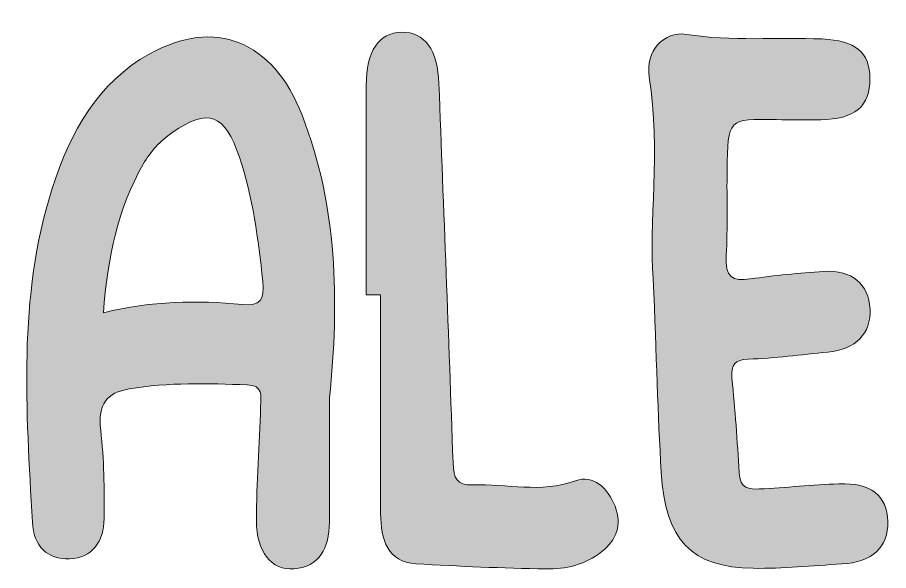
# Model space of a CAD drawing. Extents: x 556 to 1444, y -1436 to -564.
# Drawn here: x 1240.8 to 1444.1, y -1136.6 to -1007.6 of the extents above; entities that cross this region are included whole.
import ezdxf

# ---------------------------------------------------------------- set-up
doc = ezdxf.new("R2010")
doc.units = 0
doc.header["$MEASUREMENT"] = 0
doc.layers.add('katman 1', color=7, linetype='Continuous')

# ---------------------------------------------------------------- blocks, each defined once
blk = doc.blocks.new('block 3')
at = {"layer": 'katman 1', "true_color": 0x010101}
h = blk.add_hatch(color=18, dxfattribs=at)
h.dxf.hatch_style = 2
edge = h.paths.add_edge_path()
edge.add_spline(control_points=[(1307.21, -1030.38), (1300.38, -1012.96), (1286.87, -1007.58), (1271.54, -1016.14), (1259.71, -1022.75), (1253.16, -1034.14), (1248.9, -1047.5), (1240.78, -1072.95), (1242.88, -1099.17), (1244.26, -1125.31), (1244.55, -1130.97), (1247.76, -1134.12), (1252.96, -1133.91), (1258.26, -1133.69), (1260.92, -1129.96), (1261, -1124.47), (1261.1, -1117.62), (1261, -1110.7), (1260.21, -1103.91), (1259.48, -1097.72), (1261.65, -1095.17), (1266.86, -1094.26), (1276.02, -1092.66), (1285.21, -1093.03), (1294.42, -1093.3), (1298.15, -1093.42), (1297.65, -1095.82), (1297.54, -1098.38), (1297.18, -1107.27), (1296.6, -1116.16), (1296.56, -1125.05), (1296.53, -1132.22), (1300.09, -1136.64), (1305.27, -1136.25), (1311.22, -1135.79), (1313.55, -1131.4), (1313.6, -1125.31), (1313.68, -1115.65), (1313.63, -1106.01), (1313.63, -1096.34), (1315.9, -1073.84), (1315.48, -1051.52), (1307.21, -1030.38)], knot_values=[0, 0, 0, 0, 1, 1, 1, 2, 2, 2, 3, 3, 3, 4, 4, 4, 5, 5, 5, 6, 6, 6, 7, 7, 7, 8, 8, 8, 9, 9, 9, 10, 10, 10, 11, 11, 11, 12, 12, 12, 13, 13, 13, 14, 14, 14, 14], degree=3, periodic=1)
edge = h.paths.add_edge_path()
edge.add_spline(control_points=[(1293.3, -1074.54), (1282.74, -1073.58), (1272.19, -1073.66), (1260.86, -1076.5), (1261.8, -1063.57), (1264.22, -1052.13), (1270.13, -1041.84), (1271.86, -1038.83), (1274.14, -1036.34), (1276.93, -1034.43), (1285.32, -1028.69), (1289.13, -1029.99), (1292.6, -1040.18), (1295.77, -1049.5), (1296.96, -1059.32), (1298.04, -1069.15), (1298.52, -1073.61), (1297.42, -1074.93), (1293.3, -1074.54)], knot_values=[0, 0, 0, 0, 1, 1, 1, 2, 2, 2, 3, 3, 3, 4, 4, 4, 5, 5, 5, 6, 6, 6, 6], degree=3, periodic=1)
at = {"layer": 'katman 1', "true_color": 0x020202}
h = blk.add_hatch(color=18, dxfattribs=at)
h.dxf.hatch_style = 2
edge = h.paths.add_edge_path()
edge.add_spline(control_points=[(1322.19, -1072.27), (1322.19, -1056.01), (1322.16, -1039.75), (1322.2, -1023.5), (1322.23, -1015.35), (1325.07, -1011.16), (1330.45, -1011.05), (1335.86, -1010.95), (1338.86, -1015.18), (1339.15, -1023.02), (1340.24, -1052.48), (1341.46, -1081.94), (1342.44, -1111.4), (1342.56, -1115.18), (1343.26, -1116.78), (1347.03, -1116.65), (1355, -1116.36), (1362.95, -1118.65), (1370.99, -1115.71), (1375.19, -1114.18), (1378.5, -1117.24), (1380.25, -1121.63), (1382.04, -1126.06), (1380.48, -1129.58), (1377.16, -1132.22), (1373.28, -1135.33), (1368.7, -1136.34), (1364.1, -1136.26), (1353.99, -1136.08), (1343.86, -1135.68), (1333.77, -1135.05), (1327.22, -1134.66), (1325.57, -1129.47), (1325.55, -1123.33), (1325.5, -1106.31), (1325.54, -1089.3), (1325.54, -1072.28), (1324.4, -1072.27), (1323.3, -1072.27), (1322.19, -1072.27)], knot_values=[0, 0, 0, 0, 1, 1, 1, 2, 2, 2, 3, 3, 3, 4, 4, 4, 5, 5, 5, 6, 6, 6, 7, 7, 7, 8, 8, 8, 9, 9, 9, 10, 10, 10, 11, 11, 11, 12, 12, 12, 13, 13, 13, 13], degree=3, periodic=1)
at = {"layer": 'katman 1', "true_color": 0x010101}
h = blk.add_hatch(color=18, dxfattribs=at)
h.dxf.hatch_style = 2
edge = h.paths.add_edge_path()
edge.add_spline(control_points=[(1389.18, -1068.6), (1388, -1056.04), (1390.97, -1038.72), (1388.25, -1021.49), (1387.29, -1015.42), (1391.64, -1010.66), (1396.93, -1011.53), (1407.49, -1013.25), (1418.07, -1012.14), (1428.62, -1012.61), (1436.35, -1012.95), (1439.66, -1015.68), (1439.73, -1021.86), (1439.78, -1028.31), (1436.2, -1031.34), (1428.26, -1031.46), (1424.8, -1031.51), (1421.36, -1031.48), (1417.9, -1031.42), (1406.6, -1031.22), (1406.58, -1031.2), (1406.4, -1043.33), (1406.3, -1049.95), (1406.58, -1056.56), (1406.19, -1063.15), (1405.9, -1068.18), (1407.68, -1069.24), (1411.79, -1068.61), (1417.49, -1067.76), (1423.23, -1067.24), (1428.97, -1066.85), (1435.5, -1066.43), (1439.48, -1069.8), (1439.76, -1075.63), (1440.03, -1081.35), (1436.4, -1085.05), (1429.88, -1085.67), (1423.7, -1086.27), (1417.52, -1087.09), (1411.32, -1087.31), (1408.25, -1087.42), (1407.25, -1088.49), (1407.54, -1091.74), (1408.19, -1099.08), (1408.84, -1106.42), (1409.2, -1113.77), (1409.38, -1117.55), (1411.61, -1117.73), (1413.92, -1117.61), (1420.12, -1117.3), (1426.31, -1116.63), (1432.51, -1116.4), (1440.03, -1116.13), (1443.73, -1119.12), (1443.91, -1125.21), (1444.09, -1131.17), (1440.3, -1134.7), (1433.19, -1135.1), (1426.3, -1135.5), (1419.4, -1136.21), (1412.51, -1136.12), (1398.08, -1135.94), (1391.93, -1129.5), (1391.01, -1113.67), (1390.25, -1100.21), (1389.89, -1086.73), (1389.18, -1068.6)], knot_values=[0, 0, 0, 0, 1, 1, 1, 2, 2, 2, 3, 3, 3, 4, 4, 4, 5, 5, 5, 6, 6, 6, 7, 7, 7, 8, 8, 8, 9, 9, 9, 10, 10, 10, 11, 11, 11, 12, 12, 12, 13, 13, 13, 14, 14, 14, 15, 15, 15, 16, 16, 16, 17, 17, 17, 18, 18, 18, 19, 19, 19, 20, 20, 20, 21, 21, 21, 22, 22, 22, 22], degree=3, periodic=1)
at = {"layer": 'katman 1', "lineweight": 0}
for points, knots in [([(1307.21, -1030.38), (1300.38, -1012.96), (1286.87, -1007.58), (1271.54, -1016.14), (1259.71, -1022.75), (1253.16, -1034.14), (1248.9, -1047.5), (1240.78, -1072.95), (1242.88, -1099.17), (1244.26, -1125.31), (1244.55, -1130.97), (1247.76, -1134.12), (1252.96, -1133.91), (1258.26, -1133.69), (1260.92, -1129.96), (1261, -1124.47), (1261.1, -1117.62), (1261, -1110.7), (1260.21, -1103.91), (1259.48, -1097.72), (1261.65, -1095.17), (1266.86, -1094.26), (1276.02, -1092.66), (1285.21, -1093.03), (1294.42, -1093.3), (1298.15, -1093.42), (1297.65, -1095.82), (1297.54, -1098.38), (1297.18, -1107.27), (1296.6, -1116.16), (1296.56, -1125.05), (1296.53, -1132.22), (1300.09, -1136.64), (1305.27, -1136.25), (1311.22, -1135.79), (1313.55, -1131.4), (1313.6, -1125.31), (1313.68, -1115.65), (1313.63, -1106.01), (1313.63, -1096.34), (1315.9, -1073.84), (1315.48, -1051.52), (1307.21, -1030.38)], [0, 0, 0, 0, 1, 1, 1, 2, 2, 2, 3, 3, 3, 4, 4, 4, 5, 5, 5, 6, 6, 6, 7, 7, 7, 8, 8, 8, 9, 9, 9, 10, 10, 10, 11, 11, 11, 12, 12, 12, 13, 13, 13, 14, 14, 14, 14]), ([(1322.19, -1072.27), (1322.19, -1056.01), (1322.16, -1039.75), (1322.2, -1023.5), (1322.23, -1015.35), (1325.07, -1011.16), (1330.45, -1011.05), (1335.86, -1010.95), (1338.86, -1015.18), (1339.15, -1023.02), (1340.24, -1052.48), (1341.46, -1081.94), (1342.44, -1111.4), (1342.56, -1115.18), (1343.26, -1116.78), (1347.03, -1116.65), (1355, -1116.36), (1362.95, -1118.65), (1370.99, -1115.71), (1375.19, -1114.18), (1378.5, -1117.24), (1380.25, -1121.63), (1382.04, -1126.06), (1380.48, -1129.58), (1377.16, -1132.22), (1373.28, -1135.33), (1368.7, -1136.34), (1364.1, -1136.26), (1353.99, -1136.08), (1343.86, -1135.68), (1333.77, -1135.05), (1327.22, -1134.66), (1325.57, -1129.47), (1325.55, -1123.33), (1325.5, -1106.31), (1325.54, -1089.3), (1325.54, -1072.28), (1324.4, -1072.27), (1323.3, -1072.27), (1322.19, -1072.27)], [0, 0, 0, 0, 1, 1, 1, 2, 2, 2, 3, 3, 3, 4, 4, 4, 5, 5, 5, 6, 6, 6, 7, 7, 7, 8, 8, 8, 9, 9, 9, 10, 10, 10, 11, 11, 11, 12, 12, 12, 13, 13, 13, 13]), ([(1389.18, -1068.6), (1388, -1056.04), (1390.97, -1038.72), (1388.25, -1021.49), (1387.29, -1015.42), (1391.64, -1010.66), (1396.93, -1011.53), (1407.49, -1013.25), (1418.07, -1012.14), (1428.62, -1012.61), (1436.35, -1012.95), (1439.66, -1015.68), (1439.73, -1021.86), (1439.78, -1028.31), (1436.2, -1031.34), (1428.26, -1031.46), (1424.8, -1031.51), (1421.36, -1031.48), (1417.9, -1031.42), (1406.6, -1031.22), (1406.58, -1031.2), (1406.4, -1043.33), (1406.3, -1049.95), (1406.58, -1056.56), (1406.19, -1063.15), (1405.9, -1068.18), (1407.68, -1069.24), (1411.79, -1068.61), (1417.49, -1067.76), (1423.23, -1067.24), (1428.97, -1066.85), (1435.5, -1066.43), (1439.48, -1069.8), (1439.76, -1075.63), (1440.03, -1081.35), (1436.4, -1085.05), (1429.88, -1085.67), (1423.7, -1086.27), (1417.52, -1087.09), (1411.32, -1087.31), (1408.25, -1087.42), (1407.25, -1088.49), (1407.54, -1091.74), (1408.19, -1099.08), (1408.84, -1106.42), (1409.2, -1113.77), (1409.38, -1117.55), (1411.61, -1117.73), (1413.92, -1117.61), (1420.12, -1117.3), (1426.31, -1116.63), (1432.51, -1116.4), (1440.03, -1116.13), (1443.73, -1119.12), (1443.91, -1125.21), (1444.09, -1131.17), (1440.3, -1134.7), (1433.19, -1135.1), (1426.3, -1135.5), (1419.4, -1136.21), (1412.51, -1136.12), (1398.08, -1135.94), (1391.93, -1129.5), (1391.01, -1113.67), (1390.25, -1100.21), (1389.89, -1086.73), (1389.18, -1068.6)], [0, 0, 0, 0, 1, 1, 1, 2, 2, 2, 3, 3, 3, 4, 4, 4, 5, 5, 5, 6, 6, 6, 7, 7, 7, 8, 8, 8, 9, 9, 9, 10, 10, 10, 11, 11, 11, 12, 12, 12, 13, 13, 13, 14, 14, 14, 15, 15, 15, 16, 16, 16, 17, 17, 17, 18, 18, 18, 19, 19, 19, 20, 20, 20, 21, 21, 21, 22, 22, 22, 22]), ([(1293.3, -1074.54), (1282.74, -1073.58), (1272.19, -1073.66), (1260.86, -1076.5), (1261.8, -1063.57), (1264.22, -1052.13), (1270.13, -1041.84), (1271.86, -1038.83), (1274.14, -1036.34), (1276.93, -1034.43), (1285.32, -1028.69), (1289.13, -1029.99), (1292.6, -1040.18), (1295.77, -1049.5), (1296.96, -1059.32), (1298.04, -1069.15), (1298.52, -1073.61), (1297.42, -1074.93), (1293.3, -1074.54)], [0, 0, 0, 0, 1, 1, 1, 2, 2, 2, 3, 3, 3, 4, 4, 4, 5, 5, 5, 6, 6, 6, 6])]:
    blk.add_open_spline(points, degree=3, knots=knots, dxfattribs=at)
blk = doc.blocks.new('block 2')
at = {"layer": 'katman 1'}
blk.add_blockref('block 3', (0, 0), dxfattribs=at)

msp = doc.modelspace()

# ---------------------------------------------------------------- block references
at = {"layer": 'katman 1'}
msp.add_blockref('block 2', (0, 0), dxfattribs=at)

doc.saveas('drawing.dxf')
